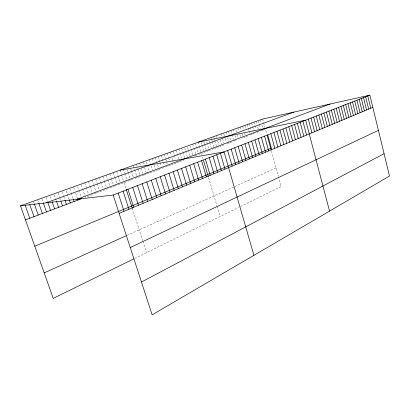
<?xml version="1.0" encoding="UTF-8"?>
<svg xmlns="http://www.w3.org/2000/svg" width="410" height="410" viewBox="0 0 410 410"><rect width="100%" height="100%" fill="white"/><g stroke="black" fill="none" stroke-linecap="round" stroke-linejoin="round"><path stroke-width="0.31" stroke-dasharray="2.05 1.54" d="M134.716 258.413L238.594 207.455M240.475 206.532L281.204 186.555L278.636 177.228M127.202 235.289L233.761 187.011M234.715 186.581L276.058 167.849M95.848 193.294L85.413 197.236L82.635 188.902M96.36 193.1L113.924 186.463M114.492 186.248L130.129 180.344M130.677 180.139L133.937 178.903M135.013 178.499L143.536 175.28M144.059 175.08L146.15 174.291M148.753 173.307L146.677 174.091L144.587 167.434M149.788 172.917L152.874 171.749M153.386 171.559L155.933 170.596M156.441 170.406L158.46 169.643M158.967 169.453L160.971 168.695M161.97 168.315L167.9 166.076M168.489 165.855L170.832 164.969M171.411 164.748L173.153 164.092M174.306 163.657L176.034 163.006M176.607 162.785L178.888 161.924M179.462 161.709L184.531 159.792M194.448 156.051L197.687 154.826M198.763 154.421L203.001 152.817M204.052 152.423L206.133 151.633M206.65 151.439L208.716 150.66M210.253 150.075L209.233 150.465L207.178 143.459M212.298 149.307L214.333 148.538M214.835 148.348L216.849 147.585M217.351 147.4L219.35 146.642M219.842 146.457L220.836 146.083M221.825 145.709L223.793 144.966M227.207 143.674L229.144 142.941M230.107 142.577L231.547 142.034M233.931 141.132L235.704 140.466M243.279 137.606L245.57 136.74M246.138 136.525L247.845 135.879M250.1 135.028L252.34 134.178M252.898 133.967L254.564 133.342M256.773 132.507L258.961 131.677M261.134 130.857L262.754 130.247M263.292 130.042L265.434 129.232L266.756 134.034M33.579 201.828L34.209 203.637M41.933 198.829L43.173 202.407M37.776 200.321L38.612 202.719M46.043 197.353L47.478 201.505M50.317 196.482L51.537 200.024M58.133 193.013L59.527 197.107M59.727 197.692L60.726 200.618M54.346 195.032L56.354 200.91M62.079 191.593L63.463 195.667M63.663 196.252L64.852 199.747M69.864 188.825L71.084 192.444M71.289 193.048L73.323 199.081M66.2 190.819L69.075 199.306M73.698 187.447L74.907 191.05M75.712 193.453L77.326 198.255M81.247 184.736L82.436 188.308M77.69 186.683L78.689 189.671M78.889 190.271L81.093 196.846M84.767 182.809L86.146 186.955M86.341 187.549L88.309 193.474M92.101 180.18L93.454 184.29M93.649 184.879L95.781 191.337M88.452 181.486L89.821 185.617M90.015 186.207L92.163 192.695M95.714 178.888L97.057 182.978M97.252 183.562L99.363 189.994M102.838 176.331L104.227 180.584M104.422 181.189L106.405 187.257M99.292 177.602L100.629 181.676M100.819 182.26L102.915 188.661M106.349 175.075L107.727 179.303M107.922 179.908L109.89 185.955M113.273 172.595L114.626 176.787M114.82 177.386L116.758 183.378M109.829 173.83L111.192 178.042M111.387 178.642L113.339 184.659M120.068 170.16L121.401 174.317M121.591 174.911L123.497 180.851M124.066 182.635L126.224 189.353M132.312 208.331L142.706 240.731M142.88 241.275L146.519 252.621M116.686 171.37L118.029 175.547M118.223 176.141L120.14 182.107M123.415 168.956L124.742 173.097M124.927 173.691L126.818 179.606M130.769 168.935L131.328 170.693M131.513 171.283L133.378 177.146M127.3 169.535L128.048 171.892M128.238 172.482L130.113 178.37M136.51 164.266L137.857 168.541M138.052 169.151L139.784 174.645M133.281 165.425L134.577 169.509M134.762 170.094L137.165 177.689M142.88 161.986L143.828 165.01M139.708 163.118L140.476 165.553M141.429 168.592L142.962 173.456M146.401 162.063L147.154 164.477M147.339 165.076L149.225 171.108M152.223 158.634L153.335 162.222M154.262 165.215L155.38 168.802M149.137 159.741L150.26 163.344M151.008 165.748L152.315 169.95M158.311 156.451L160.141 162.386M160.325 162.98L161.422 166.537M155.282 157.537L156.569 161.709M157.491 164.687L158.414 167.664M164.297 154.309L165.558 158.429M165.737 159.013L166.46 161.371M166.639 161.955L167.362 164.313M161.32 155.375L163.313 161.873M163.498 162.462L164.405 165.42M170.176 152.202L171.242 155.703M171.954 158.04L172.487 159.787M172.666 160.371L173.199 162.124M167.249 153.253L168.5 157.353M168.679 157.937L169.397 160.284M175.957 150.132L178.54 158.665M173.076 151.162L174.194 154.831M174.378 155.446L175.495 159.116M181.635 148.097L182.727 151.72M182.911 152.325L184.546 157.768M178.806 149.107L179.908 152.751M180.087 153.355L181.553 158.214M187.58 147.292L188.298 149.691M188.477 150.291L190.091 155.692M184.802 148.297L185.525 150.706M185.704 151.305L187.329 156.728M192.71 144.125L193.771 147.697M193.95 148.292L195.539 153.647M190.332 146.303L191.045 148.692M191.224 149.286L192.828 154.667M198.112 142.193L199.157 145.734M199.332 146.324L200.9 151.638M201.428 153.412L201.776 154.59M202.468 156.943L202.991 158.706M208.572 177.586L216.885 205.707M217.054 206.281L220.083 216.536M195.421 143.157L198.235 152.643M203.893 142.06L204.411 143.818M204.585 144.407L206.133 149.681M201.1 142.419L201.797 144.771M201.966 145.36L203.529 150.654M211.124 137.529L211.478 138.749M211.657 139.364L212.19 141.199M212.37 141.809L213.794 146.703M209.279 140.902L209.638 142.132M209.817 142.741L211.252 147.656M206.666 141.706L207.009 142.875M216.183 135.715L216.711 137.535M217.766 141.178L218.822 144.822M213.661 136.617L214.015 137.837M214.194 138.447L214.722 140.276M214.901 140.886L216.316 145.76M221.159 133.932L221.856 136.34M222.548 138.754L223.763 142.972M220.078 139.656L221.303 143.895M226.059 132.174L226.914 135.167M227.601 137.56L228.8 141.747M223.793 133.65L224.48 136.053M225.172 138.452L226.207 142.055M233.264 129.591L234.274 133.142M234.95 135.51L235.791 138.467M230.881 130.447L231.896 134.008M232.065 134.603L233.423 139.354M228.478 131.308L231.035 140.246M237.979 127.905L238.974 131.431M239.804 134.367L240.47 136.714M235.965 129.924L236.631 132.281M237.303 134.639L238.138 137.586M244.908 125.419L245.774 128.494M242.617 126.244L243.601 129.739M244.585 133.24L245.077 134.987M240.306 127.069L241.295 130.58M242.284 134.09L242.781 135.848M249.444 123.794L250.295 126.849M250.464 127.459L251.151 129.903M247.184 124.604L248.045 127.669M248.214 128.284L248.901 130.734M249.07 131.349L249.587 133.188M256.117 121.406L256.952 124.425M257.623 126.844L258.295 129.263M253.908 122.195L255.763 128.868M251.684 122.995L252.529 126.034M252.698 126.644L253.718 130.298M260.483 119.838L261.308 122.841M261.969 125.24L262.8 128.243M258.474 121.222L260.473 128.448M262.641 119.064L263.461 122.057M263.625 122.657L264.942 127.438M271.466 151.157L278.349 176.187"/><path stroke-width="0.61" d="M141.46 282.029L384.078 153.688M133.629 258.946L53.218 298.393L20.5 205.84L262.641 119.064L369.876 95.156L389.5 176.049L152.13 314.844L113.175 195.042L20.5 205.84M130.242 247.522L378.415 130.344M44.203 272.891L126.095 235.791M119.125 213.343L372.844 107.384M34.768 246.2L270.697 148.364M113.175 195.042L369.876 95.156M25.461 219.878L81.692 198.64M76.983 199.26L330.147 104.017M45.951 202.873L293.939 112.089M198.112 142.193L305.645 120.15L329.548 211.104M120.068 170.16L224.05 151.9L253.928 255.322M29.735 204.487L33.999 216.654M25.246 205.451L29.756 218.258M34.419 204.236L38.202 215.065M43.378 203.001L46.474 211.944M38.817 203.314L42.358 213.497M47.683 202.099L50.548 210.402M52.142 201.797L54.581 208.88M60.926 201.202L62.52 205.881M56.559 201.494L58.568 207.373M65.046 200.326L66.43 204.405M73.528 199.685L74.138 201.494M69.28 199.911L70.305 202.94M77.531 198.86L77.936 200.059M118.172 193.1L124.051 211.283M126.224 189.353L132.312 208.331M123.097 191.183L128.914 209.254M127.956 189.292L133.711 207.25M137.483 185.581L143.111 203.324M132.753 187.426L138.442 205.277M142.152 183.767L147.718 201.402M146.76 181.973L152.264 199.501M151.305 180.205L156.753 197.625M160.223 176.736L165.553 193.95M155.795 178.458L161.181 195.775M164.595 175.034L169.873 192.147M168.915 173.353L174.132 190.368M173.174 171.693L178.34 188.61M181.543 168.438L186.601 185.161M177.386 170.058L182.496 186.873M185.643 166.844L190.655 183.47M193.704 163.708L198.614 180.144M189.697 165.266L194.658 181.794M197.656 162.17L202.519 178.514M203.514 160.469L208.27 176.556M201.566 160.648L206.379 176.9M209.238 157.66L213.958 173.737M205.425 159.147L210.192 175.311M213.01 156.195L217.684 172.179M220.411 153.314L224.998 169.125M216.731 154.744L221.364 170.642M231.199 149.117L235.653 164.676M227.642 150.501L232.142 166.142M238.179 146.401L242.556 161.791M234.71 147.754L239.127 163.226M241.613 145.063L245.949 160.377M248.363 142.439L252.621 157.589M245.006 143.746L249.306 158.972M254.964 139.871L259.146 154.867M251.684 141.148L255.901 156.22M258.208 138.606L262.354 153.524M264.593 136.125L268.663 150.89M261.416 137.36L265.526 152.202M270.836 133.696L274.838 148.312M267.73 134.9L271.768 149.594M267.197 135.633L271.159 150.039M276.95 131.318L280.886 145.786M273.911 132.497L277.877 147.041M282.931 128.986L286.8 143.315M279.958 130.144L283.858 144.546M288.789 126.71L292.591 140.897M285.878 127.843L289.711 142.101M294.523 124.476L298.265 138.529M291.669 125.588L295.446 139.708M300.14 122.293L303.825 136.207M297.347 123.379L301.058 137.36M302.908 121.216L306.557 135.064M310.995 118.065L314.562 131.723M308.335 119.105L311.928 132.82M316.243 116.025L319.754 129.555M313.635 117.04L317.171 130.631M321.384 114.026L324.843 127.428M318.826 115.02L322.311 128.489M326.427 112.063L329.83 125.347M323.92 113.037L327.349 126.382M333.812 109.188L337.138 122.293M331.377 110.136L334.729 123.302M328.912 111.095L332.29 124.317M338.619 107.317L341.899 120.304M336.231 108.25L339.531 121.293M343.339 105.483L346.568 118.357M340.992 106.395L344.241 119.325M350.248 102.792L353.41 115.497M347.967 103.684L351.15 116.44M345.661 104.581L348.869 117.393M354.752 101.044L357.863 113.637M352.508 101.916L355.644 114.564M361.348 98.472L364.398 110.91M359.17 99.322L362.24 111.812M356.972 100.178L360.062 112.719M367.775 95.976L370.763 108.25M365.653 96.801L368.662 109.132M363.511 97.631L366.54 110.013"/></g></svg>
